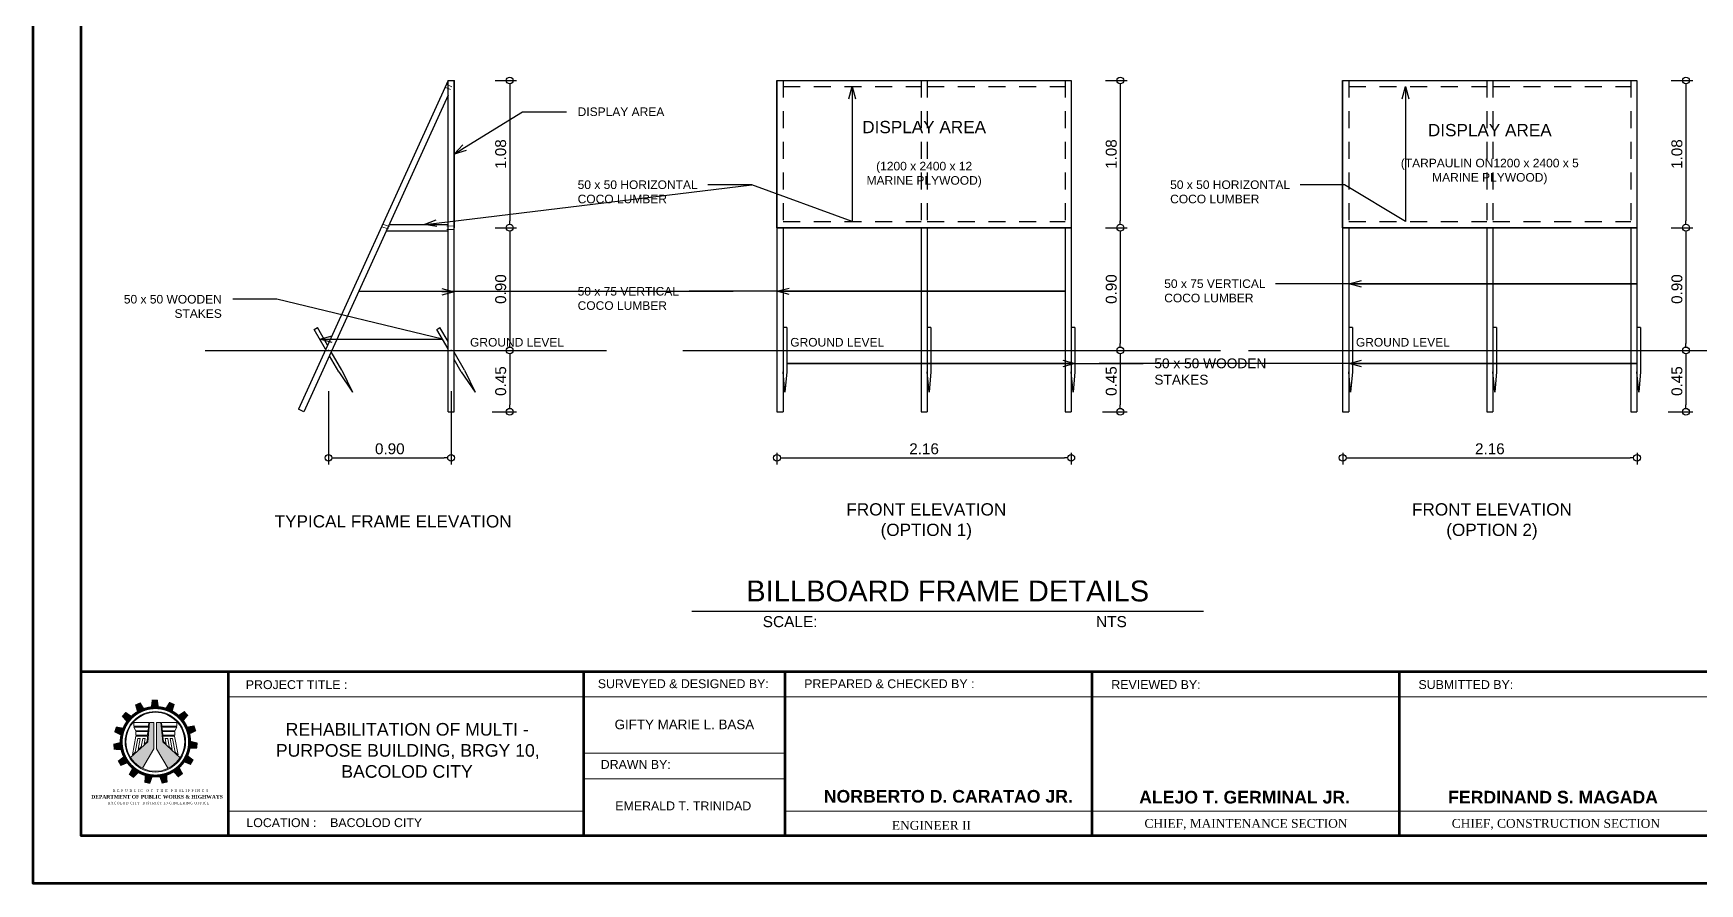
# Model space of a CAD drawing. Header units: metres. Extents: x -460 to 31334, y -1777 to 24987.
# Drawn here: x -10.66 to 1.57, y -119.87 to -113.64 of the extents above; entities that cross this region are included whole.
import ezdxf
from ezdxf import colors
from ezdxf.entities.mleader import LeaderData, LeaderLine
from ezdxf.math import Vec2, Vec3

# ---------------------------------------------------------------- set-up
doc = ezdxf.new("R2010")
doc.units = ezdxf.units.M
doc.header["$MEASUREMENT"] = 0
doc.linetypes.add('HIDDEN2', pattern=[0.1875, 0.125, -0.0625])
doc.layers.get('Defpoints').update_dxf_attribs({"color": 2})
for name, color, linetype, lineweight in [('00', 7, 'Continuous', 9), ('border', 130, 'Continuous', 100), ('lines', 8, 'Continuous', 13)]:
    doc.layers.add(name, color=color, linetype=linetype, lineweight=lineweight)
doc.styles.add('20', font='arial.ttf', dxfattribs={"height": 0.06})
doc.styles.add('BOLD', font='ARLRDBD.TTF')
doc.styles.add('ROMAN', font='times.ttf')
doc.styles.add('SIMPLEX', font='simplex.shx')
doc.styles.get("Standard").update_dxf_attribs({"font": 'arial.ttf'})
doc.dimstyles.new('50c', dxfattribs={"dimtxt": 0.125, "dimasz": 0.12, "dimexe": 0.05, "dimexo": 0.3, "dimgap": 0.025, "dimtad": 1, "dimzin": 0, "dimdsep": 46, "dimtxsty": 'Standard', "dimblk": 'DOTBLANK', "dimcen": 0.09, "dimclrd": 256, "dimclre": 256, "dimclrt": 7, "dimadec": 0, "dimazin": 0, "dimtfac": 1, "dimtix": 1, "dimtofl": 0, "dimtmove": 0, "dimatfit": 3, "dimfxl": 1, "dimtolj": 1, "dimtzin": 0, "dimarcsym": 0})

# ---------------------------------------------------------------- blocks, each defined once
blk = doc.blocks.new('_DotBlank')
at = {"color": 0, "linetype": 'ByBlock', "lineweight": -2}
blk.add_line((-0.5, 0), (-1, 0), dxfattribs=at)
blk.add_circle((0, 0), 0.5, dxfattribs=at)
blk = doc.blocks.new('*D23')
at = {"lineweight": -2, "transparency": 16777216}
for p, q in [((-8.493, -116.263), (-8.493, -116.801)), ((-7.593, -116.263), (-7.593, -116.801)), ((-8.443, -116.751), (-7.643, -116.751))]:
    blk.add_line(p, q, dxfattribs=at)
at = {"layer": 'Defpoints', "color": 0, "transparency": 16777216}
for p in [(-8.493, -115.963), (-7.593, -115.963), (-7.593, -116.751)]:
    blk.add_point(p, dxfattribs=at)
at = {"lineweight": -2, "transparency": 16777216, "xscale": 0.05, "yscale": 0.05, "zscale": 0.05, "rotation": 180}
blk.add_blockref('_DotBlank', (-8.493, -116.751), dxfattribs=at)
at = {"lineweight": -2, "transparency": 16777216, "xscale": 0.05, "yscale": 0.05, "zscale": 0.05}
blk.add_blockref('_DotBlank', (-7.593, -116.751), dxfattribs=at)
at = {"color": 7, "transparency": 16777216, "insert": (-8.043, -116.685), "char_height": 0.08, "attachment_point": 5}
blk.add_mtext('\\A1;0.90', dxfattribs=at)
blk = doc.blocks.new('*D24')
at = {"lineweight": -2, "transparency": 16777216}
for p, q in [((-7.271, -113.983), (-7.113, -113.983)), ((-7.163, -114.033), (-7.163, -115.013)), ((-7.271, -115.063), (-7.113, -115.063))]:
    blk.add_line(p, q, dxfattribs=at)
at = {"layer": 'Defpoints', "color": 0, "transparency": 16777216}
for p in [(-7.571, -113.983), (-7.571, -115.063), (-7.163, -115.063)]:
    blk.add_point(p, dxfattribs=at)
at = {"lineweight": -2, "transparency": 16777216, "xscale": 0.05, "yscale": 0.05, "zscale": 0.05}
for p, rotation in [((-7.163, -113.983), 90), ((-7.163, -115.063), 270)]:
    blk.add_blockref('_DotBlank', p, dxfattribs=dict(at, rotation=rotation))
at = {"color": 7, "transparency": 16777216, "insert": (-7.229, -114.523), "char_height": 0.08, "attachment_point": 5, "rotation": 90}
blk.add_mtext('\\A1;1.08', dxfattribs=at)
blk = doc.blocks.new('*D25')
at = {"lineweight": -2, "transparency": 16777216}
for p, q in [((-7.271, -115.063), (-7.113, -115.063)), ((-7.163, -115.113), (-7.163, -115.913)), ((-7.293, -115.963), (-7.113, -115.963))]:
    blk.add_line(p, q, dxfattribs=at)
at = {"layer": 'Defpoints', "color": 0, "transparency": 16777216}
for p in [(-7.571, -115.063), (-7.593, -115.963), (-7.163, -115.963)]:
    blk.add_point(p, dxfattribs=at)
at = {"lineweight": -2, "transparency": 16777216, "xscale": 0.05, "yscale": 0.05, "zscale": 0.05}
for p, rotation in [((-7.163, -115.063), 90), ((-7.163, -115.963), 270)]:
    blk.add_blockref('_DotBlank', p, dxfattribs=dict(at, rotation=rotation))
at = {"color": 7, "transparency": 16777216, "insert": (-7.229, -115.513), "char_height": 0.08, "attachment_point": 5, "rotation": 90}
blk.add_mtext('\\A1;0.90', dxfattribs=at)
blk = doc.blocks.new('*D26')
at = {"lineweight": -2, "transparency": 16777216}
for p, q in [((-7.293, -115.963), (-7.113, -115.963)), ((-7.163, -116.013), (-7.163, -116.363)), ((-7.293, -116.413), (-7.113, -116.413))]:
    blk.add_line(p, q, dxfattribs=at)
at = {"layer": 'Defpoints', "color": 0, "transparency": 16777216}
for p in [(-7.593, -115.963), (-7.593, -116.413), (-7.163, -116.413)]:
    blk.add_point(p, dxfattribs=at)
at = {"lineweight": -2, "transparency": 16777216, "xscale": 0.05, "yscale": 0.05, "zscale": 0.05}
for p, rotation in [((-7.163, -115.963), 90), ((-7.163, -116.413), 270)]:
    blk.add_blockref('_DotBlank', p, dxfattribs=dict(at, rotation=rotation))
at = {"color": 7, "transparency": 16777216, "insert": (-7.229, -116.188), "char_height": 0.08, "attachment_point": 5, "rotation": 90}
blk.add_mtext('\\A1;0.45', dxfattribs=at)
blk = doc.blocks.new('_Open30')
at = {"color": 0, "linetype": 'ByBlock', "lineweight": -2}
for p, q in [((-1, 0.27), (0, 0)), ((0, 0), (-1, -0.27)), ((0, 0), (-1, 0))]:
    blk.add_line(p, q, dxfattribs=at)
blk = doc.blocks.new('*D27')
at = {"lineweight": -2, "transparency": 16777216}
for p, q in [((-5.202, -116.713), (-5.202, -116.801)), ((-5.152, -116.751), (-3.092, -116.751)), ((-3.042, -116.713), (-3.042, -116.801))]:
    blk.add_line(p, q, dxfattribs=at)
at = {"layer": 'Defpoints', "color": 0, "transparency": 16777216}
for p in [(-5.202, -116.413), (-3.042, -116.413), (-3.042, -116.751)]:
    blk.add_point(p, dxfattribs=at)
at = {"lineweight": -2, "transparency": 16777216, "xscale": 0.05, "yscale": 0.05, "zscale": 0.05, "rotation": 180}
blk.add_blockref('_DotBlank', (-5.202, -116.751), dxfattribs=at)
at = {"lineweight": -2, "transparency": 16777216, "xscale": 0.05, "yscale": 0.05, "zscale": 0.05}
blk.add_blockref('_DotBlank', (-3.042, -116.751), dxfattribs=at)
at = {"color": 7, "transparency": 16777216, "insert": (-4.122, -116.685), "char_height": 0.08, "attachment_point": 5}
blk.add_mtext('\\A1;2.16', dxfattribs=at)
blk = doc.blocks.new('*D17')
at = {"lineweight": -2, "transparency": 16777216}
for p, q in [((-2.79, -113.983), (-2.632, -113.983)), ((-2.682, -114.033), (-2.682, -115.013)), ((-2.79, -115.063), (-2.632, -115.063))]:
    blk.add_line(p, q, dxfattribs=at)
at = {"layer": 'Defpoints', "color": 0, "transparency": 16777216}
for p in [(-3.09, -113.983), (-3.09, -115.063), (-2.682, -115.063)]:
    blk.add_point(p, dxfattribs=at)
at = {"lineweight": -2, "transparency": 16777216, "xscale": 0.05, "yscale": 0.05, "zscale": 0.05}
for p, rotation in [((-2.682, -113.983), 90), ((-2.682, -115.063), 270)]:
    blk.add_blockref('_DotBlank', p, dxfattribs=dict(at, rotation=rotation))
at = {"color": 7, "transparency": 16777216, "insert": (-2.748, -114.523), "char_height": 0.08, "attachment_point": 5, "rotation": 90}
blk.add_mtext('\\A1;1.08', dxfattribs=at)
blk = doc.blocks.new('*D18')
at = {"lineweight": -2, "transparency": 16777216}
for p, q in [((-2.79, -115.063), (-2.632, -115.063)), ((-2.682, -115.113), (-2.682, -115.913)), ((-2.813, -115.963), (-2.632, -115.963))]:
    blk.add_line(p, q, dxfattribs=at)
at = {"layer": 'Defpoints', "color": 0, "transparency": 16777216}
for p in [(-3.09, -115.063), (-3.113, -115.963), (-2.682, -115.963)]:
    blk.add_point(p, dxfattribs=at)
at = {"lineweight": -2, "transparency": 16777216, "xscale": 0.05, "yscale": 0.05, "zscale": 0.05}
for p, rotation in [((-2.682, -115.063), 90), ((-2.682, -115.963), 270)]:
    blk.add_blockref('_DotBlank', p, dxfattribs=dict(at, rotation=rotation))
at = {"color": 7, "transparency": 16777216, "insert": (-2.748, -115.513), "char_height": 0.08, "attachment_point": 5, "rotation": 90}
blk.add_mtext('\\A1;0.90', dxfattribs=at)
blk = doc.blocks.new('*D19')
at = {"lineweight": -2, "transparency": 16777216}
for p, q in [((-2.813, -115.963), (-2.632, -115.963)), ((-2.682, -116.013), (-2.682, -116.363)), ((-2.813, -116.413), (-2.632, -116.413))]:
    blk.add_line(p, q, dxfattribs=at)
at = {"layer": 'Defpoints', "color": 0, "transparency": 16777216}
for p in [(-3.113, -115.963), (-3.113, -116.413), (-2.682, -116.413)]:
    blk.add_point(p, dxfattribs=at)
at = {"lineweight": -2, "transparency": 16777216, "xscale": 0.05, "yscale": 0.05, "zscale": 0.05}
for p, rotation in [((-2.682, -115.963), 90), ((-2.682, -116.413), 270)]:
    blk.add_blockref('_DotBlank', p, dxfattribs=dict(at, rotation=rotation))
at = {"color": 7, "transparency": 16777216, "insert": (-2.748, -116.188), "char_height": 0.08, "attachment_point": 5, "rotation": 90}
blk.add_mtext('\\A1;0.45', dxfattribs=at)
blk = doc.blocks.new('*D28')
at = {"lineweight": -2, "transparency": 16777216}
for p, q in [((-1.05, -116.713), (-1.05, -116.801)), ((-1, -116.751), (1.06, -116.751)), ((1.11, -116.713), (1.11, -116.801))]:
    blk.add_line(p, q, dxfattribs=at)
at = {"layer": 'Defpoints', "color": 0, "transparency": 16777216}
for p in [(-1.05, -116.413), (1.11, -116.413), (1.11, -116.751)]:
    blk.add_point(p, dxfattribs=at)
at = {"lineweight": -2, "transparency": 16777216, "xscale": 0.05, "yscale": 0.05, "zscale": 0.05, "rotation": 180}
blk.add_blockref('_DotBlank', (-1.05, -116.751), dxfattribs=at)
at = {"lineweight": -2, "transparency": 16777216, "xscale": 0.05, "yscale": 0.05, "zscale": 0.05}
blk.add_blockref('_DotBlank', (1.11, -116.751), dxfattribs=at)
at = {"color": 7, "transparency": 16777216, "insert": (0.03, -116.685), "char_height": 0.08, "attachment_point": 5}
blk.add_mtext('\\A1;2.16', dxfattribs=at)
blk = doc.blocks.new('*D20')
at = {"lineweight": -2, "transparency": 16777216}
for p, q in [((1.361, -113.983), (1.519, -113.983)), ((1.469, -114.033), (1.469, -115.013)), ((1.361, -115.063), (1.519, -115.063))]:
    blk.add_line(p, q, dxfattribs=at)
at = {"layer": 'Defpoints', "color": 0, "transparency": 16777216}
for p in [(1.061, -113.983), (1.061, -115.063), (1.469, -115.063)]:
    blk.add_point(p, dxfattribs=at)
at = {"lineweight": -2, "transparency": 16777216, "xscale": 0.05, "yscale": 0.05, "zscale": 0.05}
for p, rotation in [((1.469, -113.983), 90), ((1.469, -115.063), 270)]:
    blk.add_blockref('_DotBlank', p, dxfattribs=dict(at, rotation=rotation))
at = {"color": 7, "transparency": 16777216, "insert": (1.403, -114.523), "char_height": 0.08, "attachment_point": 5, "rotation": 90}
blk.add_mtext('\\A1;1.08', dxfattribs=at)
blk = doc.blocks.new('*D21')
at = {"lineweight": -2, "transparency": 16777216}
for p, q in [((1.361, -115.063), (1.519, -115.063)), ((1.469, -115.113), (1.469, -115.913)), ((1.339, -115.963), (1.519, -115.963))]:
    blk.add_line(p, q, dxfattribs=at)
at = {"layer": 'Defpoints', "color": 0, "transparency": 16777216}
for p in [(1.061, -115.063), (1.039, -115.963), (1.469, -115.963)]:
    blk.add_point(p, dxfattribs=at)
at = {"lineweight": -2, "transparency": 16777216, "xscale": 0.05, "yscale": 0.05, "zscale": 0.05}
for p, rotation in [((1.469, -115.063), 90), ((1.469, -115.963), 270)]:
    blk.add_blockref('_DotBlank', p, dxfattribs=dict(at, rotation=rotation))
at = {"color": 7, "transparency": 16777216, "insert": (1.403, -115.513), "char_height": 0.08, "attachment_point": 5, "rotation": 90}
blk.add_mtext('\\A1;0.90', dxfattribs=at)
blk = doc.blocks.new('*D22')
at = {"lineweight": -2, "transparency": 16777216}
for p, q in [((1.339, -115.963), (1.519, -115.963)), ((1.469, -116.013), (1.469, -116.363)), ((1.339, -116.413), (1.519, -116.413))]:
    blk.add_line(p, q, dxfattribs=at)
at = {"layer": 'Defpoints', "color": 0, "transparency": 16777216}
for p in [(1.039, -115.963), (1.039, -116.413), (1.469, -116.413)]:
    blk.add_point(p, dxfattribs=at)
at = {"lineweight": -2, "transparency": 16777216, "xscale": 0.05, "yscale": 0.05, "zscale": 0.05}
for p, rotation in [((1.469, -115.963), 90), ((1.469, -116.413), 270)]:
    blk.add_blockref('_DotBlank', p, dxfattribs=dict(at, rotation=rotation))
at = {"color": 7, "transparency": 16777216, "insert": (1.403, -116.188), "char_height": 0.08, "attachment_point": 5, "rotation": 90}
blk.add_mtext('\\A1;0.45', dxfattribs=at)

msp = doc.modelspace()

# ---------------------------------------------------------------- hatches: boundary and pattern name
at = {"layer": 'border', "lineweight": 0}
h = msp.add_hatch(color=5, dxfattribs=at)
edge = h.paths.add_edge_path(flags=17)
edge.add_arc((-9.76324, -118.83396), 0.21626, 0, 360)
edge = h.paths.add_edge_path()
edge.add_arc((-9.76324, -118.83396), 0.222, 0, 360)
at = {"layer": 'lines', "lineweight": 0}
h = msp.add_hatch(color=20, dxfattribs=at)
h.dxf.hatch_style = 1
h.paths.add_polyline_path([(-9.77382, -118.88637), (-9.77373, -118.6926), (-9.806, -118.69259), (-9.81962, -118.83393), (-9.94603, -118.94952, 0.13786732), (-9.85905, -119.02783)])
h.paths.add_polyline_path([(-9.66985, -119.02901, 0.13846531), (-9.58163, -118.95136), (-9.70976, -118.83398), (-9.72326, -118.69262), (-9.75553, -118.69261), (-9.75562, -118.88637)])

# ---------------------------------------------------------------- linework, layer by layer
for p, q in [((-7.6158, -113.98296), (-8.71408, -116.3943)), ((-7.6158, -114.09152), (-8.67313, -116.41296)), ((-7.6158, -116.41296), (-7.6158, -113.98296)), ((-7.6158, -113.98296), (-7.5708, -113.98296)), ((-7.5708, -116.41296), (-7.5708, -113.98296)), ((-7.5708, -115.06296), (-7.5708, -113.98296)), ((-7.5708, -113.98296), (-7.5681, -113.98296)), ((-5.20162, -113.98296), (-3.04162, -113.98296)), ((-5.20162, -113.98296), (-5.20162, -116.41296)), ((-3.04162, -113.98296), (-3.04162, -116.41296)), ((-1.05049, -113.98296), (1.10951, -113.98296)), ((-1.05049, -113.98296), (-1.05049, -116.41296)), ((1.10951, -113.98296), (1.10951, -116.41296)), ((-8.04801, -115.04046), (-7.6158, -115.04046)), ((-7.5708, -115.06296), (-7.5681, -115.06296)), ((-5.20162, -115.06296), (-3.04162, -115.06296)), ((-5.15662, -115.06296), (-5.15662, -116.41296)), ((-4.14412, -115.06296), (-4.14412, -116.41296)), ((-4.09912, -115.06296), (-4.09912, -116.41296)), ((-3.08662, -115.06296), (-3.08662, -116.41296)), ((-1.05049, -115.06296), (1.10951, -115.06296)), ((-1.00549, -115.06296), (-1.00549, -116.41296)), ((0.00701, -115.06296), (0.00701, -116.41296)), ((0.05201, -115.06296), (0.05201, -116.41296)), ((1.06451, -115.06296), (1.06451, -116.41296)), ((-8.0685, -115.08546), (-7.6158, -115.08546)), ((-8.59816, -115.80834), (-8.57478, -115.79484)), ((-8.50002, -115.92432), (-8.57478, -115.79484)), ((-7.69816, -115.80834), (-7.67478, -115.79484)), ((-7.6158, -115.89699), (-7.67478, -115.79484)), ((-5.15662, -115.79484), (-5.15662, -116.12011)), ((-5.12962, -115.79484), (-5.15662, -115.79484)), ((-5.12962, -115.79484), (-5.12962, -116.12011)), ((-4.09912, -115.79484), (-4.09912, -116.12011)), ((-4.07212, -115.79484), (-4.09912, -115.79484)), ((-4.07212, -115.79484), (-4.07212, -116.12011)), ((-3.04162, -115.79484), (-3.04162, -116.12011)), ((-3.01462, -115.79484), (-3.04162, -115.79484)), ((-3.01462, -115.79484), (-3.01462, -116.12011)), ((-1.00549, -115.79484), (-1.00549, -116.12011)), ((-0.97849, -115.79484), (-1.00549, -115.79484)), ((-0.97849, -115.79484), (-0.97849, -116.12011)), ((0.05201, -115.79484), (0.05201, -116.12011)), ((0.07901, -115.79484), (0.05201, -115.79484)), ((0.07901, -115.79484), (0.07901, -116.12011)), ((1.10951, -115.79484), (1.10951, -116.12011)), ((1.13651, -115.79484), (1.10951, -115.79484)), ((1.13651, -115.79484), (1.13651, -116.12011)), ((-8.51377, -115.95451), (-8.59816, -115.80834)), ((-7.6158, -115.95099), (-7.69816, -115.80834)), ((-8.41816, -116.12011), (-8.48613, -116.00239)), ((-8.39478, -116.10661), (-8.47238, -115.9722)), ((-7.49478, -116.10661), (-7.5708, -115.97493)), ((-7.51816, -116.12011), (-7.5708, -116.02893)), ((-8.41816, -116.12011), (-8.31647, -116.26925)), ((-8.39478, -116.10661), (-8.31647, -116.26925)), ((-7.51816, -116.12011), (-7.41647, -116.26925)), ((-7.49478, -116.10661), (-7.41647, -116.26925)), ((-5.14312, -116.26925), (-5.15662, -116.12011)), ((-5.12962, -116.12011), (-5.14312, -116.26925)), ((-4.08562, -116.26925), (-4.09912, -116.12011)), ((-4.07212, -116.12011), (-4.08562, -116.26925)), ((-3.02812, -116.26925), (-3.04162, -116.12011)), ((-3.01462, -116.12011), (-3.02812, -116.26925)), ((-0.99199, -116.26925), (-1.00549, -116.12011)), ((-0.97849, -116.12011), (-0.99199, -116.26925)), ((0.06551, -116.26925), (0.05201, -116.12011)), ((0.07901, -116.12011), (0.06551, -116.26925)), ((1.12301, -116.26925), (1.10951, -116.12011)), ((1.13651, -116.12011), (1.12301, -116.26925)), ((-8.67313, -116.41296), (-8.71408, -116.3943)), ((-7.6158, -116.41296), (-7.5708, -116.41296)), ((-5.20162, -116.41296), (-5.15662, -116.41296)), ((-4.14412, -116.41296), (-4.09912, -116.41296)), ((-3.08662, -116.41296), (-3.04162, -116.41296)), ((-1.05049, -116.41296), (-1.00549, -116.41296)), ((0.00701, -116.41296), (0.05201, -116.41296)), ((1.06451, -116.41296), (1.10951, -116.41296)), ((-5.82659, -117.87532), (-2.07193, -117.87532))]:
    msp.add_line(p, q)
at = {"lineweight": 20}
for p, q in [((-7.63881, -114.03085), (-7.59819, -114.05022)), ((-7.62912, -114.01054), (-7.5885, -114.02991)), ((-8.10465, -115.05624), (-8.05371, -115.07217)), ((-8.09542, -115.03598), (-8.0459, -115.05405)), ((-7.5708, -115.04994), (-7.62512, -115.05218)), ((-7.5708, -115.07524), (-7.62423, -115.07492))]:
    msp.add_line(p, q, dxfattribs=at)
at = {"lineweight": 30}
for p, q in [((-7.5681, -115.06296), (-7.5681, -113.98296)), ((-9.39857, -115.96296), (-6.45283, -115.96296)), ((-5.89194, -115.96296), (-1.94717, -115.96296)), ((-1.7408, -115.96296), (2.20397, -115.96296))]:
    msp.add_line(p, q, dxfattribs=at)
at = {"linetype": 'HIDDEN2'}
for p, q in [((-5.15662, -113.98296), (-5.15662, -115.06296)), ((-5.15662, -114.02796), (-4.14412, -114.02796)), ((-4.14412, -113.98296), (-4.14412, -115.06296)), ((-4.09912, -113.98296), (-4.09912, -115.06296)), ((-4.09912, -114.02796), (-3.08662, -114.02796)), ((-3.08662, -113.98296), (-3.08662, -115.06296)), ((-1.00549, -113.98296), (-1.00549, -115.06296)), ((-1.00549, -114.02796), (0.00701, -114.02796)), ((0.00701, -113.98296), (0.00701, -115.06296)), ((0.05201, -113.98296), (0.05201, -115.06296)), ((0.05201, -114.02796), (1.06451, -114.02796)), ((1.06451, -113.98296), (1.06451, -115.06296)), ((-5.15662, -115.01796), (-4.14412, -115.01796)), ((-4.09912, -115.01796), (-3.08662, -115.01796)), ((-1.00549, -115.01796), (0.00701, -115.01796)), ((0.05201, -115.01796), (1.06451, -115.01796))]:
    msp.add_line(p, q, dxfattribs=at)
at = {"lineweight": 30}
for points in [[(-5.20162, -113.98296), (-3.04162, -113.98296), (-3.04162, -115.06296), (-5.20162, -115.06296)], [(-1.05049, -113.98296), (1.10951, -113.98296), (1.10951, -115.06296), (-1.05049, -115.06296)]]:
    msp.add_lwpolyline(points, close=True, dxfattribs=at)
for p in [(-8.4933, -115.96296), (-7.5933, -115.96296)]:
    msp.add_point(p)
at = {"layer": 'border', "color": 194, "linetype": 'Continuous', "lineweight": 60}
for p, q in [((-10.30821, -118.31768), (7.69731, -118.31768)), ((-10.30821, -119.51725), (-10.30821, -118.31768)), ((-9.2269, -119.52352), (-9.2269, -118.31768)), ((-6.61953, -119.52352), (-6.61953, -118.31768)), ((-5.14169, -119.52352), (-5.14169, -118.31768)), ((-2.88766, -119.52352), (-2.88766, -118.31768)), ((-0.63363, -119.51725), (-0.63363, -118.31768)), ((-0.63363, -119.52352), (-0.63363, -118.32395))]:
    msp.add_line(p, q, dxfattribs=at)
at = {"layer": 'border', "linetype": 'Continuous', "lineweight": 13}
for p, q in [((-9.2269, -118.50524), (7.69731, -118.50524)), ((-6.61953, -118.91747), (-5.14169, -118.91747)), ((-6.61953, -119.10503), (-5.14169, -119.10503)), ((-9.2269, -119.34223), (-6.61953, -119.34223)), ((-5.14169, -119.34223), (6.06712, -119.34223))]:
    msp.add_line(p, q, dxfattribs=at)
at = {"layer": 'border', "color": 5, "lineweight": 0}
for p, q in [((-9.92275, -118.69219), (-9.92276, -118.71887)), ((-9.92276, -118.71887), (-9.92275, -118.69254)), ((-9.81335, -118.71892), (-9.92276, -118.71887)), ((-9.92275, -118.69254), (-9.81089, -118.69259)), ((-9.92234, -118.72614), (-9.9075, -118.75235)), ((-9.92234, -118.72614), (-9.81402, -118.72619)), ((-9.806, -118.69259), (-9.81962, -118.83393)), ((-9.81695, -118.7524), (-9.81443, -118.72619)), ((-9.81092, -118.69283), (-9.81333, -118.71881)), ((-9.806, -118.69259), (-9.77373, -118.6926)), ((-9.77382, -118.88637), (-9.77373, -118.6926)), ((-9.75553, -118.69261), (-9.75562, -118.88637)), ((-9.75553, -118.69261), (-9.72326, -118.69262)), ((-9.70976, -118.83398), (-9.72326, -118.69262)), ((-9.71797, -118.69287), (-9.60682, -118.69292)), ((-9.71558, -118.71933), (-9.71797, -118.69287)), ((-9.60683, -118.71902), (-9.71561, -118.71897)), ((-9.71495, -118.72623), (-9.60695, -118.72628)), ((-9.71236, -118.75244), (-9.71486, -118.72623)), ((-9.60695, -118.72628), (-9.62182, -118.75248)), ((-9.60682, -118.69233), (-9.60683, -118.71902)), ((-9.81962, -118.83393), (-9.94603, -118.94952)), ((-9.90725, -118.79167), (-9.93251, -118.93015)), ((-9.91085, -118.91035), (-9.89244, -118.80943)), ((-9.9075, -118.75235), (-9.81695, -118.7524)), ((-9.90725, -118.79167), (-9.82074, -118.79171)), ((-9.90722, -118.75918), (-9.90723, -118.78516)), ((-9.90723, -118.78516), (-9.81952, -118.7852)), ((-9.8171, -118.75922), (-9.90722, -118.75918)), ((-9.89244, -118.80943), (-9.8744, -118.80943)), ((-9.8744, -118.80943), (-9.88919, -118.89055)), ((-9.86754, -118.87075), (-9.85636, -118.80944)), ((-9.85636, -118.80944), (-9.83831, -118.80945)), ((-9.83831, -118.80945), (-9.84588, -118.85094)), ((-9.84588, -118.85094), (-9.82458, -118.83146)), ((-9.82458, -118.83146), (-9.82074, -118.79171)), ((-9.81761, -118.75922), (-9.82012, -118.7852)), ((-9.62182, -118.75248), (-9.71236, -118.75244)), ((-9.62165, -118.75931), (-9.71196, -118.75926)), ((-9.71171, -118.75927), (-9.70923, -118.78525)), ((-9.58163, -118.95136), (-9.70976, -118.83398)), ((-9.70961, -118.78525), (-9.62166, -118.78529)), ((-9.70861, -118.79176), (-9.6221, -118.7918)), ((-9.70861, -118.79176), (-9.70481, -118.83151)), ((-9.70481, -118.83151), (-9.68352, -118.85102)), ((-9.69105, -118.80952), (-9.67301, -118.80952)), ((-9.68352, -118.85102), (-9.69105, -118.80952)), ((-9.67301, -118.80952), (-9.66188, -118.87084)), ((-9.64024, -118.89066), (-9.65496, -118.80953)), ((-9.65496, -118.80953), (-9.63692, -118.80954)), ((-9.63692, -118.80954), (-9.61861, -118.91048)), ((-9.59697, -118.9303), (-9.6221, -118.7918)), ((-9.62166, -118.78529), (-9.62165, -118.75931)), ((-9.93251, -118.93015), (-9.91085, -118.91035)), ((-9.88919, -118.89055), (-9.86754, -118.87075)), ((-9.85905, -119.02783), (-9.77382, -118.88637)), ((-9.75562, -118.88637), (-9.66985, -119.02901)), ((-9.66188, -118.87084), (-9.64024, -118.89066)), ((-9.61861, -118.91048), (-9.59697, -118.9303))]:
    msp.add_line(p, q, dxfattribs=at)
at = {"layer": 'border', "color": 194, "linetype": 'Continuous', "lineweight": 60}
msp.add_lwpolyline([(7.69731, -119.52352), (-10.30821, -119.52352), (-10.30821, -107.75068), (7.69731, -107.75068)], close=True, dxfattribs=at)
at = {"layer": 'border', "color": 5, "lineweight": 0}
for points in [[(-9.76755, -118.52431, 0.04368, 0.06115, 0), (-9.76758, -118.58837, 0.06115, 0.06115, 0)], [(-9.99624, -118.62996, 0.04368, 0.06115, 0), (-9.94865, -118.67285, 0.06115, 0.06115, 0)], [(-9.89313, -118.55283, 0.04368, 0.06115, 0), (-9.86709, -118.61137, 0.06115, 0.06115, 0)], [(-9.64123, -118.54933, 0.04368, 0.06115, 0), (-9.66732, -118.60784, 0.06115, 0.06115, 0)], [(-9.53601, -118.62356, 0.04368, 0.06115, 0), (-9.58364, -118.6664, 0.06115, 0.06115, 0)], [(-10.05907, -118.74237, 0.04368, 0.06115, 0), (-9.99815, -118.76219, 0.06115, 0.06115, 0)], [(-9.47008, -118.73417, 0.04368, 0.06115, 0), (-9.53102, -118.75394, 0.06115, 0.06115, 0)], [(-10.07074, -118.87061, 0.04368, 0.06115, 0), (-10.00703, -118.86394, 0.06115, 0.06115, 0)], [(-9.45484, -118.86204, 0.04368, 0.06115, 0), (-9.51855, -118.85531, 0.06115, 0.06115, 0)], [(-10.02925, -118.99251, 0.04368, 0.06115, 0), (-9.97375, -118.96051, 0.06115, 0.06115, 0)], [(-9.49292, -118.98505, 0.04368, 0.06115, 0), (-9.54839, -118.95299, 0.06115, 0.06115, 0)], [(-9.94176, -119.087, 0.04368, 0.06115, 0), (-9.90408, -119.03519, 0.06115, 0.06115, 0)], [(-9.82341, -119.13774, 0.04368, 0.06115, 0), (-9.81006, -119.07508, 0.06115, 0.06115, 0)], [(-9.69465, -119.13594, 0.04368, 0.06115, 0), (-9.70794, -119.07327, 0.06115, 0.06115, 0)], [(-9.57775, -119.08194, 0.04368, 0.06115, 0), (-9.61538, -119.03009, 0.06115, 0.06115, 0)]]:
    msp.add_lwpolyline(points, format="xyseb", dxfattribs=at)
at = {"layer": 'border', "color": 5, "lineweight": 0, "const_width": 0.02184}
msp.add_lwpolyline([(-10.0144, -118.83384, 1), (-9.51209, -118.83407, 1)], format="xyb", close=True, dxfattribs=at)
at = {"layer": 'border', "color": 5, "lineweight": 0}
for radius in [0.222, 0.21626]:
    msp.add_circle((-9.76324, -118.83396), radius, dxfattribs=at)
at = {"layer": 'Defpoints', "color": 1, "linetype": 'Continuous', "lineweight": 60}
msp.add_lwpolyline([(8.04823, -119.87444), (-10.65913, -119.87444), (-10.65913, -107.39975), (8.04823, -107.39975)], close=True, dxfattribs=at)

# ---------------------------------------------------------------- texts
at = {"style": '20'}
for s, insert, char_height, width, attachment_point in [('{\\H0.66667x;DISPLAY AREA}\\P{\\H0.66667x;\\P\\H0.7x;(1200 x 2400 x 12\\PMARINE PLYWOOD)}', (-4.12162, -114.52296), 0.135, 2.1599998, 5), ('{\\H0.66667x;DISPLAY AREA\\P\\H0.7x;\\P(TARPAULIN ON1200 x 2400 x 5\\PMARINE PLYWOOD)}', (0.02951, -114.52296), 0.135, 2.1599998, 5), ('GROUND LEVEL', (-7.45405, -115.8715), 0.063, 1.2744148, 1), ('GROUND LEVEL', (-5.10424, -115.8715), 0.063, 1.2744148, 1), ('GROUND LEVEL', (-0.9531, -115.8715), 0.063, 1.2744148, 1), ('FRONT ELEVATION\\P(OPTION 1)', (-4.10582, -117.21753), 0.09, 2.2391084, 5), ('FRONT ELEVATION\\P(OPTION 2)', (0.04531, -117.21753), 0.09, 2.2391084, 5), ('TYPICAL FRAME ELEVATION', (-8.01857, -117.21753), 0.09, 2.2391084, 5), ('BILLBOARD FRAME DETAILS', (-3.94877, -117.72844), 0.153, 4.5502772, 5), ('SCALE:                                                                 NTS', (-3.97031, -117.95301), 0.081, 4.330592, 5)]:
    msp.add_mtext(s, dxfattribs=dict(at, insert=insert, char_height=char_height, width=width, attachment_point=attachment_point))
at = {"insert": (-10.23364, -119.224), "char_height": 0.0264272, "width": 0.9978549, "attachment_point": 1}
msp.add_mtext('{\\fTimes New Roman|b1|i0|c0|p18;DEPARTMENT OF PUBLIC WORKS & HIGHWAYS}', dxfattribs=at)
at = {"lineweight": 20, "char_height": 0.0176181, "attachment_point": 1}
for s, insert in [('{\\fTimes New Roman|b0|i0|c0|p18;\\T1.8;REPUBLIC OF THE PHILIPPINES}', (-10.07566, -119.18342)), ('{\\fTimes New Roman|b0|i0|c0|p18;\\T1.2;BACOLOD CITY  DISTRICT ENGINEERING OFFICE}', (-10.11308, -119.27429))]:
    msp.add_mtext(s, dxfattribs=dict(at, insert=insert))
at = {"layer": '00', "attachment_point": 1}
for s, insert, char_height, width, style in [('{\\fArial|b0|i0|c0|p34;SURVEYED & DESIGNED BY: }', (-6.51654, -118.37536), 0.0649194, 1.5319572, 'SIMPLEX'), ('{\\fArial|b0|i0|c0|p34;PREPARED & CHECKED BY :}', (-5.00197, -118.37547), 0.0649194, 1.5319572, 'SIMPLEX'), ('{\\fArial|b0|i0|c0|p34;PROJECT TITLE :}', (-9.09996, -118.38216), 0.0649194, 1.1053164, 'SIMPLEX'), ('{\\fArial|b0|i0|c0|p34;REVIEWED BY:}', (-2.74794, -118.38174), 0.0649194, 1.5319572, 'SIMPLEX'), ('{\\fArial|b0|i0|c0|p34;SUBMITTED BY:}', (-0.49391, -118.38174), 0.0649194, 1.5319572, 'SIMPLEX'), ('\\pi0.58787;{\\fArial|b0|i0|c0|p34;GIFTY MARIE L. BASA}', (-6.981, -118.67146), 0.0701768, 2.1948361, 'SIMPLEX'), ('{\\fArial|b0|i0|c0|p34;DRAWN BY:  }', (-6.49491, -118.96731), 0.0649194, 1.6183607, 'SIMPLEX'), ('{\\fArial|b0|i0|c0|p34;EMERALD T. TRINIDAD}', (-6.38809, -119.27133), 0.0649194, 1.5319572, 'SIMPLEX'), ('{\\fArial|b0|i0|c0|p34;LOCATION :    BACOLOD CITY}', (-9.09575, -119.39464), 0.0649194, 1.6147208, 'ROMAN'), ('ENGINEER II', (-4.35805, -119.41432), 0.0649194, 1.6147208, 'ROMAN'), ('CHIEF, MAINTENANCE SECTION', (-2.50462, -119.39981), 0.0649194, 1.6147208, 'ROMAN'), ('CHIEF, CONSTRUCTION SECTION', (-0.24956, -119.39981), 0.0649194, 1.6147208, 'ROMAN')]:
    msp.add_mtext(s, dxfattribs=dict(at, insert=insert, char_height=char_height, width=width, style=style))
at = {"layer": '00', "linetype": 'Continuous', "char_height": 0.092742, "width": 2.2651436, "attachment_point": 1, "style": 'BOLD'}
for s, insert in [('\\pi0.24709;{\\fArial|b0|i0|c0|p34;REHABILITATION OF MULTI - \\P\\pi0.17494;PURPOSE BUILDING, BRGY 10, \\P\\pi0.65548;BACOLOD CITY }', (-9.05442, -118.69588)), ('{\\fArial|b1|i0|c0|p34;NORBERTO D. CARATAO JR.}', (-4.85815, -119.18727)), ('{\\fArial|b1|i0|c0|p34;ALEJO T. GERMINAL JR.}', (-2.5436, -119.19354)), ('{\\fArial|b1|i0|c0|p34;FERDINAND S. MAGADA}', (-0.27643, -119.19354))]:
    msp.add_mtext(s, dxfattribs=dict(at, insert=insert))

# ---------------------------------------------------------------- dimensions: what is measured, and where the dimension line sits
for base, p1, p2, angle, override, picture, middle in [((-7.16273, -115.06296), (-7.5708, -113.98296), (-7.5708, -115.06296), 90, {"dimtxt": 0.08, "dimasz": 0.05}, '*D24', (-7.22858, -114.52296)), ((-2.68194, -115.06296), (-3.09001, -113.98296), (-3.09001, -115.06296), 90, {"dimtxt": 0.08, "dimasz": 0.05}, '*D17', (-2.74778, -114.52296)), ((1.4692, -115.06296), (1.06113, -113.98296), (1.06113, -115.06296), 90, {"dimtxt": 0.08, "dimasz": 0.05}, '*D20', (1.40335, -114.52296)), ((-7.16273, -115.96296), (-7.5708, -115.06296), (-7.5933, -115.96296), 90, {"dimtxt": 0.08, "dimasz": 0.05, "dimtmove": 1}, '*D25', (-7.22858, -115.51296)), ((-2.68194, -115.96296), (-3.09001, -115.06296), (-3.11251, -115.96296), 90, {"dimtxt": 0.08, "dimasz": 0.05, "dimtmove": 1}, '*D18', (-2.74778, -115.51296)), ((1.4692, -115.96296), (1.06113, -115.06296), (1.03863, -115.96296), 90, {"dimtxt": 0.08, "dimasz": 0.05, "dimtmove": 1}, '*D21', (1.40335, -115.51296)), ((-7.5933, -116.75067), (-8.4933, -115.96296), (-7.5933, -115.96296), 0, {"dimtxt": 0.08, "dimasz": 0.05}, '*D23', (-8.0433, -116.68482)), ((-7.16273, -116.41296), (-7.5933, -115.96296), (-7.5933, -116.41296), 90, {"dimtxt": 0.08, "dimasz": 0.05, "dimtmove": 1}, '*D26', (-7.22858, -116.18796)), ((-2.68194, -116.41296), (-3.11251, -115.96296), (-3.11251, -116.41296), 90, {"dimtxt": 0.08, "dimasz": 0.05, "dimtmove": 1}, '*D19', (-2.74778, -116.18796)), ((1.4692, -116.41296), (1.03863, -115.96296), (1.03863, -116.41296), 90, {"dimtxt": 0.08, "dimasz": 0.05, "dimtmove": 1}, '*D22', (1.40335, -116.18796)), ((-3.04162, -116.75067), (-5.20162, -116.41296), (-3.04162, -116.41296), 0, {"dimtxt": 0.08, "dimasz": 0.05}, '*D27', (-4.12162, -116.68482)), ((1.10951, -116.75067), (-1.05049, -116.41296), (1.10951, -116.41296), 0, {"dimtxt": 0.08, "dimasz": 0.05}, '*D28', (0.02951, -116.68482))]:
    dim = msp.add_linear_dim(base=base, p1=p1, p2=p2, angle=angle, dimstyle='50c', override=override)
    dim.commit()
    dim.dimension.update_dxf_attribs({"geometry": picture, "text_midpoint": middle})

# ---------------------------------------------------------------- leaders
ml = msp.add_multileader_mtext('Standard')
ml.set_content('50 x 50 HORIZONTAL\\PCOCO LUMBER', color=7)
ml.set_leader_properties()
ml.set_arrow_properties(name='OPEN30')
ml.build(insert=Vec2(0, 0))
ml.multileader.update_dxf_attribs({"dogleg_length": 0.36, "arrow_head_size": 0.09})
ctx = ml.context
ctx.base_point, ctx.char_height, ctx.arrow_head_size, ctx.landing_gap_size, ctx.plane_origin = Vec3(-6.74542, -114.74781), 0.063, 0.09, 0.081, Vec3(-7.78991, -115.05817)
notes = []
notes.append((ctx, [(1, (1, 1, 0), (-5.38585, -114.74781), (-1, 0), 0.324, [(0, [(-7.78991, -115.04046)], 0, []), (2, [(-4.65037, -114.02796), (-4.65037, -115.01796)], 0, [])])]))
ctx.mtext.insert, ctx.mtext.flow_direction = Vec3(-6.66442, -114.71577), 5
ml = msp.add_multileader_mtext('Standard')
ml.set_content('50 x 50 HORIZONTAL\\PCOCO LUMBER', color=7)
ml.set_leader_properties()
ml.set_arrow_properties(name='OPEN30')
ml.build(insert=Vec2(0, 0))
ml.multileader.update_dxf_attribs({"dogleg_length": 0.36, "arrow_head_size": 0.09})
ctx = ml.context
ctx.base_point, ctx.char_height, ctx.arrow_head_size, ctx.landing_gap_size, ctx.plane_origin = Vec3(-2.39725, -114.74781), 0.063, 0.09, 0.081, Vec3(-3.72939, -115.05817)
notes.append((ctx, [(1, (1, 1, 0), (-1.03767, -114.74781), (-1, 0), 0.324, [(2, [(-0.58985, -114.02796), (-0.58985, -115.01796)], 0, [])])]))
ctx.mtext.insert, ctx.mtext.flow_direction = Vec3(-2.31625, -114.71577), 5
ml = msp.add_multileader_mtext('Standard')
ml.set_content('DISPLAY AREA', color=7)
ml.set_leader_properties()
ml.set_arrow_properties(name='OPEN30')
ml.build(insert=Vec2(0, 0))
ml.multileader.update_dxf_attribs({"dogleg_length": 0.36, "arrow_head_size": 0.09})
ctx = ml.context
ctx.base_point, ctx.char_height, ctx.arrow_head_size, ctx.landing_gap_size, ctx.plane_origin = Vec3(-6.74542, -114.2126), 0.063, 0.09, 0.081, Vec3(-7.5708, -114.52296)
notes.append((ctx, [(0, (1, 1, 0), (-7.06942, -114.2126), (1, 0), 0.324, [(0, [(-7.5708, -114.52296)], 0, [])])]))
ctx.mtext.insert, ctx.mtext.flow_direction = Vec3(-6.66442, -114.18056), 5
ml = msp.add_multileader_mtext('Standard')
ml.set_content('50 x 75 VERTICAL \\PCOCO LUMBER', color=7)
ml.set_leader_properties()
ml.set_arrow_properties(name='OPEN30')
ml.build(insert=Vec2(0, 0))
ml.multileader.update_dxf_attribs({"dogleg_length": 0.36, "arrow_head_size": 0.09})
ctx = ml.context
ctx.base_point, ctx.char_height, ctx.arrow_head_size, ctx.landing_gap_size, ctx.plane_origin = Vec3(-2.44073, -115.47395), 0.063, 0.09, 0.081, Vec3(-3.39573, -115.477)
notes.append((ctx, [(1, (1, 1, 0), (-1.21798, -115.47395), (-1, 0), 0.324, [(4, [(-1.00218, -115.47395), (0.05532, -115.47395), (1.11282, -115.47395)], 0, [])])]))
ctx.mtext.insert, ctx.mtext.flow_direction = Vec3(-2.35973, -115.44191), 5
ml = msp.add_multileader_mtext('Standard')
ml.set_content('50 x 50 WOODEN\\PSTAKES', color=7)
ml.set_leader_properties()
ml.set_arrow_properties(name='OPEN30')
ml.build(insert=Vec2(0, 0))
ml.multileader.update_dxf_attribs({"dogleg_length": 0.36, "arrow_head_size": 0.09})
ctx = ml.context
ctx.base_point, ctx.char_height, ctx.arrow_head_size, ctx.landing_gap_size, ctx.plane_origin = Vec3(-10.06506, -115.58803), 0.063, 0.09, 0.081, Vec3(-8.5316, -115.88143)
ctx.text_align_type = 2
notes.append((ctx, [(0, (1, 1, 0), (-8.87098, -115.58803), (-1, 0), 0.324, [(1, [(-8.55596, -115.88143), (-7.65698, -115.87966)], 0, [])])]))
ctx.mtext.insert, ctx.mtext.alignment, ctx.mtext.flow_direction = Vec3(-9.27598, -115.55599), 3, 5
ml = msp.add_multileader_mtext('Standard')
ml.set_content('50 x 75 VERTICAL \\PCOCO LUMBER', color=7)
ml.set_leader_properties()
ml.set_arrow_properties(name='OPEN30')
ml.build(insert=Vec2(0, 0))
ml.multileader.update_dxf_attribs({"dogleg_length": 0.36, "arrow_head_size": 0.09})
ctx = ml.context
ctx.base_point, ctx.char_height, ctx.arrow_head_size, ctx.landing_gap_size, ctx.plane_origin = Vec3(-6.74542, -115.52951), 0.063, 0.09, 0.081, Vec3(-7.59517, -115.53257)
notes.append((ctx, [(1, (1, 1, 0), (-5.52268, -115.52951), (-1, 0), 0.324, [(1, [(-7.5708, -115.53257), (-8.27158, -115.52951)], 0, []), (4, [(-5.20162, -115.52951), (-4.14412, -115.52951), (-3.08662, -115.52951)], 0, [])])]))
ctx.mtext.insert, ctx.mtext.flow_direction = Vec3(-6.66442, -115.49748), 5
ml = msp.add_multileader_mtext('Standard')
ml.set_content('50 x 50 WOODEN\\PSTAKES', color=7)
ml.set_leader_properties()
ml.set_arrow_properties(name='OPEN30')
ml.build(insert=Vec2(0, 0))
ml.multileader.update_dxf_attribs({"dogleg_length": 0.36, "arrow_head_size": 0.09})
ctx = ml.context
ctx.base_point, ctx.char_height, ctx.arrow_head_size, ctx.landing_gap_size, ctx.plane_origin = Vec3(-2.51322, -116.05828), 0.072, 0.09, 0.081, Vec3(-3.39573, -116.06133)
notes.append((ctx, [(0, (1, 1, 0), (-2.83722, -116.05828), (1, 0), 0.324, [(4, [(-1.00218, -116.05828), (0.05532, -116.05828), (1.11282, -116.05828)], 0, []), (5, [(-3.01462, -116.05828), (-4.07212, -116.05828), (-5.12962, -116.05828)], 0, [])])]))
ctx.mtext.insert, ctx.mtext.flow_direction = Vec3(-2.43222, -116.02166), 5
for ctx, leaders in notes:
    for number, flags, end, landing, length, lines in leaders:
        leader = LeaderData()
        leader.index, (leader.has_last_leader_line, leader.has_dogleg_vector, leader.attachment_direction) = number, flags
        leader.last_leader_point, leader.dogleg_vector, leader.dogleg_length = Vec3(end), Vec3(landing), length
        for number, points, colour, breaks in lines:
            line = LeaderLine()
            line.index, line.vertices, line.color, line.breaks = number, Vec3.list(points), colors.encode_raw_color(colour), breaks
            leader.lines.append(line)
        ctx.leaders.append(leader)

doc.saveas('drawing.dxf')
